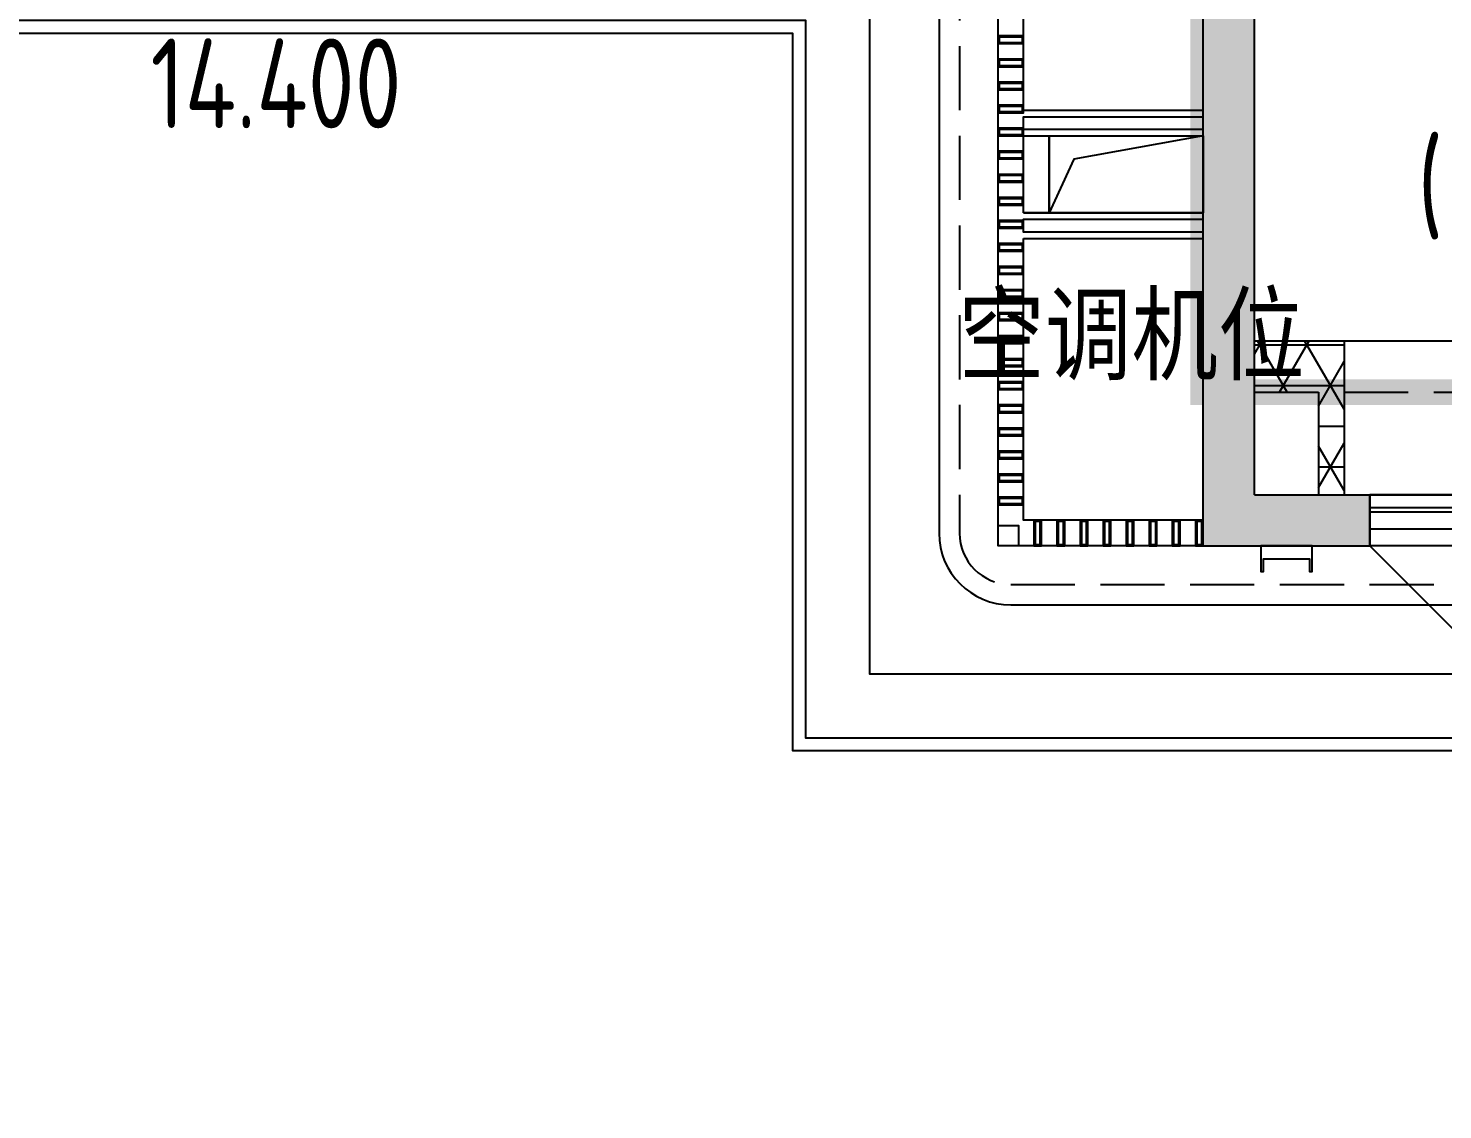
# Model space of a CAD drawing. Extents: x 512858 to 514372, y -232486 to -231710.
# Drawn here: x 513786.96 to 513792.48, y -232140.57 to -232136.35 of the extents above; entities that cross this region are included whole.
import ezdxf

# ---------------------------------------------------------------- set-up
doc = ezdxf.new("R2010")
doc.units = 0
doc.header["$LTSCALE"] = 1000
for name, pattern in [('3、6#-腰线-标准层$0$DASH', [0.35, 0.25, -0.1]), ('A1(a)户型$0$CACHE2', [0.1875, 0.125, -0.0625]), ('A1(a)户型$0$DASH', [0.35, 0.25, -0.1])]:
    doc.linetypes.add(name, pattern=pattern)
doc.layers.get('0').update_dxf_attribs({"color": 252})
for name, color, linetype in [('3、6#-腰线-标准层$0$板边线', 252, 'Continuous'), ('6#-造型-1F（实施版）金属型材-METAL-S', 253, 'Continuous'), ('6#-造型-深灰色铝合金百叶', 252, 'Continuous'), ('A-ANNO-100-TXT', 252, 'Continuous'), ('A-METAL-E', 253, 'Continuous'), ('A1(a)户型$0$A-HOLE-E', 252, 'Continuous'), ('A1(a)户型$0$A-METAL-E', 252, 'Continuous'), ('A1(a)户型$0$A-METAL-S', 252, 'Continuous'), ('A1(a)户型$0$A-PART-S', 252, 'Continuous'), ('A1(a)户型$0$A-PATT-COLU', 252, 'Continuous'), ('A1(a)户型$0$A-STR-CONC-B', 252, 'Continuous'), ('A1(a)户型$0$A-STR-CONC-E', 252, 'Continuous'), ('A1(a)户型$0$A-STR-CONC-H', 252, 'A1(a)户型$0$CACHE2'), ('A1(a)户型$0$A-WALL-S', 252, 'Continuous'), ('A1(a)户型$0$A-WINDOW', 252, 'Continuous'), ('PUB_TEXT', 252, 'Continuous'), ('看线', 253, 'Continuous')]:
    doc.layers.add(name, color=color, linetype=linetype)
doc.layers.add('面积-计容-住宅-1', color=1, linetype='Continuous', lineweight=0)
doc.styles.add('TYDG_02', font='TSSDENG.shx', dxfattribs={"width": 0.8, "bigfont": 'hztxt.shx'})
pattern_1 = [(0, (0, 0), (0, 158.75), []), (60, (0, 0), (-137.4815328507796, 79.37500000000001), []), (120, (0, 0), (-137.4815328507796, -79.37499999999996), [])]

# ---------------------------------------------------------------- blocks, each defined once
blk = doc.blocks.new('2新89A1(a)户型$0$$DorLib2D$00000114')
at = {"color": 0}
blk.add_line((0.4999999999999964, 3.6e-15), (-0.2071067811864751, 0.7071067811864857), dxfattribs=at)
blk.add_arc((0.5000000000013856, -1.1546e-12), 1.000000000001696, 135, 180, dxfattribs=at)
blk = doc.blocks.new('2新93A1(a)户型$0$$TCHSYS$WIN2D')
for p, q in [((-0.5, 0.5), (0.5, 0.5)), ((-0.5, 0.5), (-0.4999999999999999, -0.5)), ((0.5, 0.5), (0.4999999999999998, -0.5)), ((0.5, 0.1666666666666666), (-0.5, 0.1666666666666666)), ((0.5, -0.1666666666666667), (-0.5, -0.1666666666666667)), ((-0.4999999999999999, -0.5), (0.5, -0.5))]:
    blk.add_line(p, q)
blk = doc.blocks.new('2新85A1(a)户型')
at = {"layer": 'A1(a)户型$0$A-PATT-COLU'}
for points in [[(-68962.02434097695, 163302.2359415427), (-68762.02434097695, 163302.2359415427), (-68762.02434097698, 165502.2359415427), (-68962.02434097698, 165502.2359415427)], [(-68962.02434097942, 162602.2359415443), (-68762.0243409794, 162802.235941544), (-68762.02434097695, 163302.2359415427), (-68962.02434097695, 163302.2359415427)], [(-68762.0243409794, 162802.235941544), (-68962.02434097942, 162602.2359415443), (-68512.02434097635, 162602.2359415427), (-68512.02434097635, 162802.2359415427)], [(-68512.02434097635, 162802.2359415427), (-68512.02434097635, 162602.2359415427), (-68312.02434097696, 162602.2359415427), (-68312.02434097696, 162802.2359415427)]]:
    blk.add_hatch(color=256, dxfattribs=at).paths.add_polyline_path(points)
h = blk.add_hatch(dxfattribs=at)
h.set_pattern_fill('NET3', color=256, scale=50, style=0)
h.set_pattern_definition(pattern_1)
h.paths.add_polyline_path([(-68762.02434097674, 163402.2359415416), (-68762.02434097674, 163202.2359415474), (-68512.02434097377, 163202.2359415474), (-68412.02434097517, 163402.2359415416)])
h = blk.add_hatch(dxfattribs=at)
h.set_pattern_fill('NET3', color=256, scale=50, style=0)
h.set_pattern_definition(pattern_1)
h.paths.add_polyline_path([(-68412.02434097517, 163402.2359415416), (-68512.02434097377, 163202.2359415474), (-68512.02434097376, 162802.2359415452), (-68412.02434097517, 162802.2359415452)])
blk.add_lwpolyline([(-68962.02439086598, 163902.2359415428), (-69662.02439086598, 163902.2359415428)])
at = {"layer": 'A1(a)户型$0$A-HOLE-E'}
blk.add_lwpolyline([(-69562.02439086598, 164202.2359415427), (-68962.024390866, 164202.2359415427), (-68962.024390866, 163902.2359415428), (-69562.02439086598, 163902.2359415428)], close=True, dxfattribs=at)
blk.add_lwpolyline([(-68962.02439086602, 164202.2359415427), (-69466.55811853697, 164112.1138599379), (-69562.02439086598, 163902.2359415428)], dxfattribs=at)
at = {"layer": 'A1(a)户型$0$A-METAL-E'}
for points in [[(-68962.02439086602, 164227.2359415427), (-69662.02439087028, 164227.2359415427), (-69662.02439086742, 164277.2359415427), (-68962.02439086602, 164277.2359415427)], [(-68962.02439086602, 163827.2359415428), (-69662.02439087028, 163827.2359415428), (-69662.02439086742, 163877.2359415428), (-68962.02439086602, 163877.2359415428)], [(-68312.02434097696, 162802.2359415427), (-66512.02434097696, 162802.2359415427)], [(-68312.02434097696, 162752.2359415427), (-66512.02434097696, 162752.2359415427)]]:
    blk.add_lwpolyline(points, dxfattribs=at)
at = {"layer": 'A1(a)户型$0$A-METAL-S'}
for points in [[(-69762.02439087172, 164592.2359415378), (-69762.02439087172, 164562.2359415378), (-69662.02439087172, 164562.2359415378), (-69662.02439087172, 164592.2359415378)], [(-69757.02439087172, 164587.2359415378), (-69757.02439087172, 164567.2359415378), (-69667.02439087172, 164567.2359415378), (-69667.02439087172, 164587.2359415378)], [(-69762.02439087172, 164502.2359415378), (-69762.02439087172, 164472.2359415378), (-69662.02439087172, 164472.2359415378), (-69662.02439087172, 164502.2359415378)], [(-69757.02439087172, 164497.2359415378), (-69757.02439087172, 164477.2359415378), (-69667.02439087172, 164477.2359415378), (-69667.02439087172, 164497.2359415378)], [(-69762.02439087172, 164412.2359415378), (-69762.02439087172, 164382.2359415378), (-69662.02439087172, 164382.2359415378), (-69662.02439087172, 164412.2359415378)], [(-69757.02439087172, 164407.2359415378), (-69757.02439087172, 164387.2359415378), (-69667.02439087172, 164387.2359415378), (-69667.02439087172, 164407.2359415378)], [(-69762.02439087172, 164322.2359415378), (-69762.02439087172, 164292.2359415378), (-69662.02439087172, 164292.2359415378), (-69662.02439087172, 164322.2359415378)], [(-69757.02439087172, 164317.2359415378), (-69757.02439087172, 164297.2359415378), (-69667.02439087172, 164297.2359415378), (-69667.02439087172, 164317.2359415378)], [(-69762.02439087172, 164232.2359415378), (-69762.02439087172, 164202.2359415378), (-69662.02439087172, 164202.2359415378), (-69662.02439087172, 164232.2359415378)], [(-69757.02439087172, 164227.2359415378), (-69757.02439087172, 164207.2359415378), (-69667.02439087172, 164207.2359415378), (-69667.02439087172, 164227.2359415378)], [(-69762.02439087172, 164142.2359415378), (-69762.02439087172, 164112.2359415378), (-69662.02439087172, 164112.2359415378), (-69662.02439087172, 164142.2359415378)], [(-69757.02439087172, 164137.2359415378), (-69757.02439087172, 164117.2359415378), (-69667.02439087172, 164117.2359415378), (-69667.02439087172, 164137.2359415378)], [(-69762.02439087172, 164052.2359415378), (-69762.02439087172, 164022.2359415378), (-69662.02439087172, 164022.2359415378), (-69662.02439087172, 164052.2359415378)], [(-69757.02439087172, 164047.2359415378), (-69757.02439087172, 164027.2359415378), (-69667.02439087172, 164027.2359415378), (-69667.02439087172, 164047.2359415378)], [(-69762.02439087172, 163962.2359415378), (-69762.02439087172, 163932.2359415378), (-69662.02439087172, 163932.2359415378), (-69662.02439087172, 163962.2359415378)], [(-69757.02439087172, 163957.2359415378), (-69757.02439087172, 163937.2359415378), (-69667.02439087172, 163937.2359415378), (-69667.02439087172, 163957.2359415378)], [(-69762.02439087172, 163872.2359415378), (-69762.02439087172, 163842.2359415378), (-69662.02439087172, 163842.2359415378), (-69662.02439087172, 163872.2359415378)], [(-69757.02439087172, 163867.2359415378), (-69757.02439087172, 163847.2359415378), (-69667.02439087172, 163847.2359415378), (-69667.02439087172, 163867.2359415378)], [(-69762.02439087172, 163782.2359415378), (-69762.02439087172, 163752.2359415378), (-69662.02439087172, 163752.2359415378), (-69662.02439087172, 163782.2359415378)], [(-69757.02439087172, 163777.2359415378), (-69757.02439087172, 163757.2359415378), (-69667.02439087172, 163757.2359415378), (-69667.02439087172, 163777.2359415378)], [(-69762.02439087172, 163692.2359415378), (-69762.02439087172, 163662.2359415378), (-69662.02439087172, 163662.2359415378), (-69662.02439087172, 163692.2359415378)], [(-69757.02439087172, 163687.2359415378), (-69757.02439087172, 163667.2359415378), (-69667.02439087172, 163667.2359415378), (-69667.02439087172, 163687.2359415378)], [(-69762.02439087172, 163602.2359415378), (-69762.02439087172, 163572.2359415378), (-69662.02439087172, 163572.2359415378), (-69662.02439087172, 163602.2359415378)], [(-69757.02439087172, 163597.2359415378), (-69757.02439087172, 163577.2359415378), (-69667.02439087172, 163577.2359415378), (-69667.02439087172, 163597.2359415378)], [(-69762.02439087172, 163512.2359415378), (-69762.02439087172, 163482.2359415378), (-69662.02439087172, 163482.2359415378), (-69662.02439087172, 163512.2359415378)], [(-69757.02439087172, 163507.2359415378), (-69757.02439087172, 163487.2359415378), (-69667.02439087172, 163487.2359415378), (-69667.02439087172, 163507.2359415378)], [(-69762.02439087172, 163422.2359415378), (-69762.02439087172, 163392.2359415378), (-69662.02439087172, 163392.2359415378), (-69662.02439087172, 163422.2359415378)], [(-69757.02439087172, 163417.2359415378), (-69757.02439087172, 163397.2359415378), (-69667.02439087172, 163397.2359415378), (-69667.02439087172, 163417.2359415378)], [(-69762.02439087172, 163332.2359415378), (-69762.02439087172, 163302.2359415378), (-69662.02439087172, 163302.2359415378), (-69662.02439087172, 163332.2359415378)], [(-69757.02439087172, 163327.2359415378), (-69757.02439087172, 163307.2359415378), (-69667.02439087172, 163307.2359415378), (-69667.02439087172, 163327.2359415378)], [(-69762.02439087172, 163242.2359415378), (-69762.02439087172, 163212.2359415378), (-69662.02439087172, 163212.2359415378), (-69662.02439087172, 163242.2359415378)], [(-69757.02439087172, 163237.2359415378), (-69757.02439087172, 163217.2359415378), (-69667.02439087172, 163217.2359415378), (-69667.02439087172, 163237.2359415378)], [(-69762.02439087172, 163152.2359415378), (-69762.02439087172, 163122.2359415378), (-69662.02439087172, 163122.2359415378), (-69662.02439087172, 163152.2359415378)], [(-69757.02439087172, 163147.2359415378), (-69757.02439087172, 163127.2359415378), (-69667.02439087172, 163127.2359415378), (-69667.02439087172, 163147.2359415378)], [(-69762.02439087172, 163062.2359415378), (-69762.02439087172, 163032.2359415378), (-69662.02439087172, 163032.2359415378), (-69662.02439087172, 163062.2359415378)], [(-69757.02439087172, 163057.2359415378), (-69757.02439087172, 163037.2359415378), (-69667.02439087172, 163037.2359415378), (-69667.02439087172, 163057.2359415378)], [(-69762.02439087172, 162972.2359415378), (-69762.02439087172, 162942.2359415378), (-69662.02439087172, 162942.2359415378), (-69662.02439087172, 162972.2359415378)], [(-69757.02439087172, 162967.2359415378), (-69757.02439087172, 162947.2359415378), (-69667.02439087172, 162947.2359415378), (-69667.02439087172, 162967.2359415378)], [(-69762.02439087172, 162882.2359415378), (-69762.02439087172, 162852.2359415378), (-69662.02439087172, 162852.2359415378), (-69662.02439087172, 162882.2359415378)], [(-69757.02439087172, 162877.2359415378), (-69757.02439087172, 162857.2359415378), (-69667.02439087172, 162857.2359415378), (-69667.02439087172, 162877.2359415378)], [(-69762.02439087172, 162792.2359415378), (-69762.02439087172, 162762.2359415378), (-69662.02439087172, 162762.2359415378), (-69662.02439087172, 162792.2359415378)], [(-69757.02439087172, 162787.2359415378), (-69757.02439087172, 162767.2359415378), (-69667.02439087172, 162767.2359415378), (-69667.02439087172, 162787.2359415378)], [(-69622.02439087172, 162602.2359415379), (-69592.02439087172, 162602.2359415379), (-69592.02439087172, 162702.2359415379), (-69622.02439087172, 162702.2359415379)], [(-69617.02439087172, 162607.2359415379), (-69597.02439087172, 162607.2359415379), (-69597.02439087172, 162697.2359415379), (-69617.02439087172, 162697.2359415379)], [(-69532.02439087172, 162602.2359415379), (-69502.02439087172, 162602.2359415379), (-69502.02439087172, 162702.2359415379), (-69532.02439087172, 162702.2359415379)], [(-69527.02439087172, 162607.2359415379), (-69507.02439087172, 162607.2359415379), (-69507.02439087172, 162697.2359415379), (-69527.02439087172, 162697.2359415379)], [(-69442.02439087172, 162602.2359415379), (-69412.02439087172, 162602.2359415379), (-69412.02439087172, 162702.2359415379), (-69442.02439087172, 162702.2359415379)], [(-69437.02439087172, 162607.2359415379), (-69417.02439087172, 162607.2359415379), (-69417.02439087172, 162697.2359415379), (-69437.02439087172, 162697.2359415379)], [(-69352.02439087172, 162602.2359415379), (-69322.02439087172, 162602.2359415379), (-69322.02439087172, 162702.2359415379), (-69352.02439087172, 162702.2359415379)], [(-69347.02439087172, 162607.2359415379), (-69327.02439087172, 162607.2359415379), (-69327.02439087172, 162697.2359415379), (-69347.02439087172, 162697.2359415379)], [(-69262.02439087172, 162602.2359415379), (-69232.02439087172, 162602.2359415379), (-69232.02439087172, 162702.2359415379), (-69262.02439087172, 162702.2359415379)], [(-69257.02439087172, 162607.2359415379), (-69237.02439087172, 162607.2359415379), (-69237.02439087172, 162697.2359415379), (-69257.02439087172, 162697.2359415379)], [(-69172.02439087172, 162602.2359415379), (-69142.02439087172, 162602.2359415379), (-69142.02439087172, 162702.2359415379), (-69172.02439087172, 162702.2359415379)], [(-69167.02439087172, 162607.2359415379), (-69147.02439087172, 162607.2359415379), (-69147.02439087172, 162697.2359415379), (-69167.02439087172, 162697.2359415379)], [(-69082.02439087172, 162602.2359415379), (-69052.02439087172, 162602.2359415379), (-69052.02439087172, 162702.2359415379), (-69082.02439087172, 162702.2359415379)], [(-69077.02439087172, 162607.2359415379), (-69057.02439087172, 162607.2359415379), (-69057.02439087172, 162697.2359415379), (-69077.02439087172, 162697.2359415379)], [(-68992.02439087172, 162602.2359415379), (-68962.02439087172, 162602.2359415379), (-68962.02439087172, 162702.2359415379), (-68992.02439087172, 162702.2359415379)], [(-68987.02439087172, 162607.2359415379), (-68967.02439087172, 162607.2359415379), (-68967.02439087172, 162697.2359415379), (-68987.02439087172, 162697.2359415379)]]:
    blk.add_lwpolyline(points, close=True, dxfattribs=at)
blk.add_lwpolyline([(-69762.02439087172, 162682.2359415379), (-69682.02439087172, 162682.2359415379), (-69682.02439087172, 162602.2359415379)], dxfattribs=at)
at = {"layer": 'A1(a)户型$0$A-PART-S'}
blk.add_line((-68312.02434097695, 162602.2359415427), (-68312.02434097695, 162802.2359415427), dxfattribs=at)
at = {"layer": 'A1(a)户型$0$A-STR-CONC-B'}
for p, q in [((-68962.02434097695, 163302.2359415427), (-68962.02434097698, 165502.2359415427)), ((-68762.02434097695, 163302.2359415427), (-68762.02434097698, 165502.2359415427)), ((-68962.02434097942, 162602.2359415443), (-68962.02434097695, 163302.2359415427)), ((-68762.0243409794, 162802.235941544), (-68762.02434097695, 163302.2359415427)), ((-68762.0243409794, 162802.235941544), (-68512.02434097635, 162802.2359415427)), ((-68512.02434097635, 162802.2359415427), (-68312.02434097696, 162802.2359415427)), ((-68312.02434097696, 162802.2359415427), (-68312.02434097696, 162602.2359415427)), ((-68962.02434097942, 162602.2359415443), (-68512.02434097635, 162602.2359415427)), ((-68512.02434097635, 162602.2359415427), (-68312.02434097696, 162602.2359415427))]:
    blk.add_line(p, q, dxfattribs=at)
at = {"layer": 'A1(a)户型$0$A-STR-CONC-E'}
for points in [[(-68962.02439086598, 162602.2359415428), (-69762.02439086598, 162602.2359415428), (-69762.02439086598, 165402.2359415427)], [(-69662.02439086598, 164302.2359415427), (-69662.02439086598, 165402.2359415427)], [(-69662.02439086598, 164302.2359415427), (-68962.02439086602, 164302.2359415427)], [(-69662.02439086598, 163902.2359415428), (-69662.02439086598, 164202.2359415427)], [(-69662.02439086598, 164202.2359415427), (-68962.02439086602, 164202.2359415427)], [(-69562.02439086598, 164202.2359415427), (-69562.02439086598, 163902.2359415428)], [(-69662.02439086598, 163902.2359415428), (-68962.024390866, 163902.2359415428)], [(-68962.02439086598, 162702.2359415428), (-69662.02439086598, 162702.2359415428), (-69662.02439086598, 163802.2359415428)], [(-69662.02439086598, 163802.2359415428), (-68962.024390866, 163802.2359415428)], [(-68412.02434097615, 163402.2359415427), (-65962.0243409768, 163402.2359415427)]]:
    blk.add_lwpolyline(points, dxfattribs=at)
at = {"layer": 'A1(a)户型$0$A-STR-CONC-H', "linetype": 'A1(a)户型$0$DASH'}
blk.add_lwpolyline([(-68412.02434097615, 163202.2359415427), (-65962.0243409768, 163202.2359415427)], dxfattribs=at)
at = {"layer": 'A1(a)户型$0$A-WALL-S'}
for p, q in [((-68762.02434097674, 163402.2359415416), (-68412.02434097517, 163402.2359415416)), ((-68412.02434097517, 163402.2359415416), (-68412.02434097517, 162802.2359415452)), ((-68762.02434097674, 163202.2359415474), (-68512.02434097377, 163202.2359415474)), ((-68512.02434097377, 163202.2359415474), (-68512.02434097376, 162802.2359415452))]:
    blk.add_line(p, q, dxfattribs=at)
at = {"layer": 'A1(a)户型$0$A-WINDOW', "xscale": -1800, "yscale": -200, "zscale": 200}
blk.add_blockref('2新93A1(a)户型$0$$TCHSYS$WIN2D', (-67412.02434097696, 162702.2359415427), dxfattribs=at)
at = {"layer": 'A1(a)户型$0$A-WINDOW', "linetype": 'A1(a)户型$0$CACHE2', "xscale": 700, "yscale": 700, "zscale": -700, "rotation": 180}
blk.add_blockref('2新89A1(a)户型$0$$DorLib2D$00000114', (-67962.02583612905, 162602.2374366948), dxfattribs=at)
blk = doc.blocks.new('2新156a-A$C52842E96')
at = {"layer": '6#-造型-深灰色铝合金百叶'}
blk.add_lwpolyline([(0, 0), (0, -100), (10, -100), (10, -50), (190, -50), (190, -100), (200, -100), (200, -1.45519e-11), (0, -1.45519e-11)], dxfattribs=at)
blk = doc.blocks.new('2新79A$C4C87463F')
at = {"layer": '3、6#-腰线-标准层$0$板边线', "color": 8, "linetype": '3、6#-腰线-标准层$0$DASH'}
blk.add_lwpolyline([(23199.75812437152, 17649.94702128152), (-50.10454594343901, 17649.94702128152, 0.4142135623730951), (-250.104545943439, 17449.94702128152), (-250.104545942042, 4149.947021281522, 0.4142135623730951), (-50.10454594204202, 3949.947021281521), (7349.67688982049, 3949.947021281521), (7349.67688982049, 1349.810245036322, 0.4142135623730951), (7549.67688982049, 1149.810245036322), (21199.84726397181, 1150.007137917157)], format="xyb", dxfattribs=at)
at = {"layer": '6#-造型-1F（实施版）金属型材-METAL-S'}
blk.add_lwpolyline([(23199.75812437152, 17729.94702128152), (-50.10454594343901, 17729.94702128152, 0.4142135623730951), (-330.104545943439, 17449.94702128152), (-330.104545942042, 4149.947021281522, 0.4142135623730951), (-50.10454594204202, 3869.947021281521), (7269.67688982049, 3869.947021281521), (7269.67688982049, 1349.810245036322, 0.4142135623730951), (7549.67688982049, 1069.810245036322), (21199.84841790842, 1070.007137925539)], format="xyb", dxfattribs=at)
at = {"layer": '看线'}
blk.add_blockref('2新156a-A$C52842E96', (8524.999982725363, 1299.941880196042), dxfattribs=at)

msp = doc.modelspace()

# ---------------------------------------------------------------- linework, layer by layer
at = {"layer": 'A-METAL-E'}
for points in [[(513782.3473248661, -232121.3699172539), (513817.6473248661, -232121.3699172539), (513817.6473248661, -232130.1699764639), (513817.6473248661, -232130.1699764639), (513817.6473248661, -232140.5699172539), (513804.3473248661, -232140.5699172539), (513804.3473248661, -232139.1699172539), (513789.9473248162, -232139.1699172539), (513789.9473248162, -232136.3699154544), (513782.3473248661, -232136.3699154544)], [(513782.3973248661, -232121.4199172539), (513817.5973248661, -232121.4199172539), (513817.5973248661, -232130.1199764639), (513817.5973248661, -232130.1199764639), (513817.5973248661, -232140.5199172539), (513804.3973248661, -232140.5199172539), (513804.3973248661, -232139.1199172539), (513789.9973248162, -232139.1199172539), (513789.9973248162, -232136.3199154544), (513782.3973248661, -232136.3199154544)], [(513782.6473248661, -232121.6699172539), (513817.3473248661, -232121.6699172539), (513817.3473248661, -232129.8699764639), (513817.3473248661, -232129.8699764639), (513817.3473248661, -232140.2699172539), (513804.6473248661, -232140.2699172539), (513804.6473248661, -232138.8699172539), (513790.2473248162, -232138.8699172539), (513790.2473248162, -232136.0699154544), (513782.6473248661, -232136.0699154544)]]:
    msp.add_lwpolyline(points, close=True, dxfattribs=at)
at = {"layer": '面积-计容-住宅-1', "const_width": 0.1}
msp.add_lwpolyline([(513805.1473247673, -232137.7699149117), (513791.5473247673, -232137.7699149116), (513791.5473247673, -232134.9699149116), (513790.0473247673, -232134.9699149116), (513790.0473247673, -232132.3699149117), (513787.0473247673, -232132.3699149117), (513787.0473247673, -232134.3199154544), (513783.1473248661, -232134.3199154544), (513783.1473248661, -232131.7699154544), (513783.7473247673, -232131.7700053738), (513783.7473247673, -232124.5699167111), (513788.1473248661, -232124.5699172539), (513788.1473248661, -232122.7699167111), (513795.9473259236, -232122.7699167111)], dxfattribs=at)

# ---------------------------------------------------------------- block references
at = {"xscale": 0.001, "yscale": 0.001, "zscale": 0.001}
for name, p in [('2新85A1(a)户型', (513860.509349207, -232300.9721513959)), ('2新79A$C4C87463F', (513783.247429412, -232139.6698624757))]:
    msp.add_blockref(name, p, dxfattribs=at)

# ---------------------------------------------------------------- texts
at = {"layer": 'A-ANNO-100-TXT', "style": 'TYDG_02', "width": 0.8}
msp.add_text('(', height=0.35, dxfattribs=at).set_placement((513792.383560948, -232137.1396482884))
at = {"layer": 'A-ANNO-100-TXT', "style": 'TYDG_02'}
msp.add_text('空调机位', height=0.3375886524822695, dxfattribs=at).set_placement((513790.5925447926, -232137.724313939))
at = {"layer": 'PUB_TEXT', "color": 252, "style": 'TYDG_02', "width": 0.8}
msp.add_text('14.400', height=0.35, dxfattribs=at).set_placement((513787.4406800251, -232136.7399154544))

doc.saveas('drawing.dxf')
